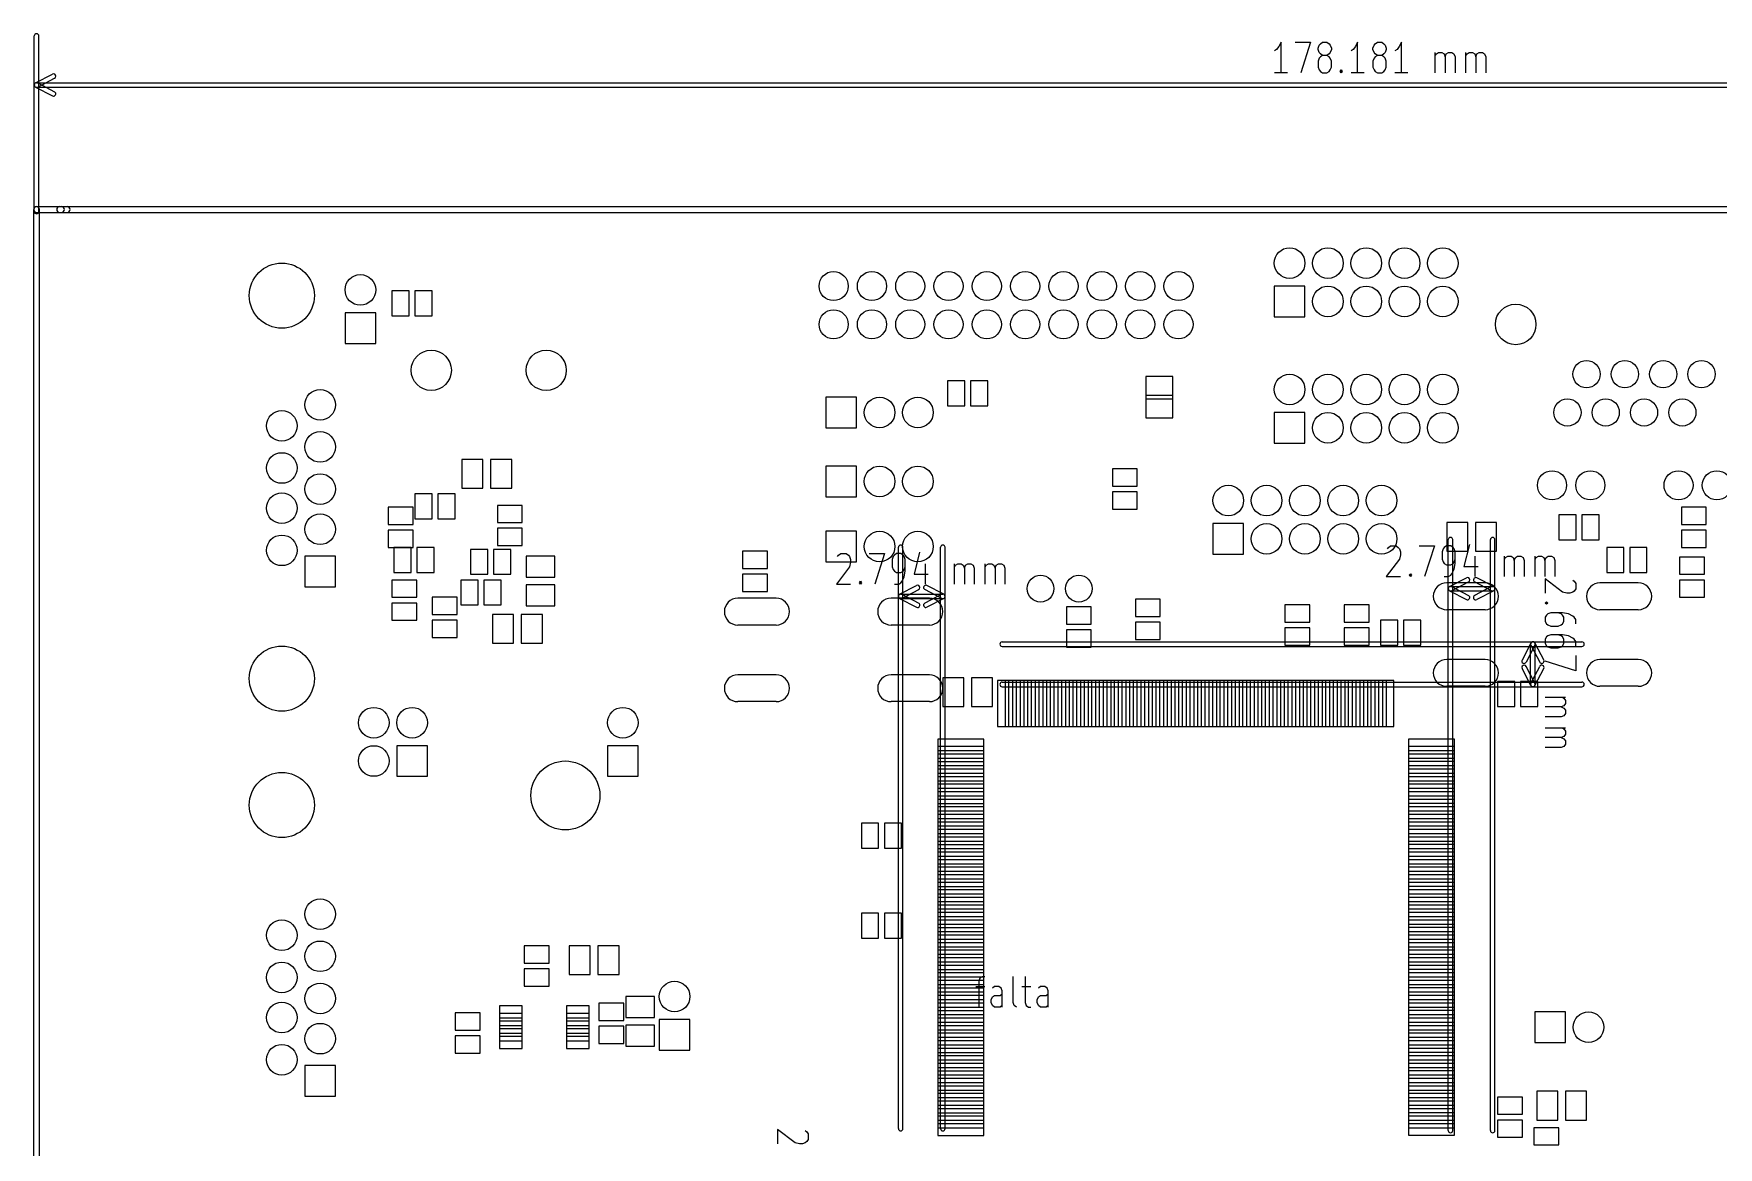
# Model space of a CAD drawing. Extents: x -29274 to 69862, y 24345 to 162744.
# Drawn here: x -8575 to 35388, y 53283 to 82360 of the extents above; entities that cross this region are included whole.
import ezdxf

# ---------------------------------------------------------------- set-up
doc = ezdxf.new("R2010")
doc.units = 0
doc.layers.add('BLACK', color=1, linetype='CONTINUOUS')

msp = doc.modelspace()

# ---------------------------------------------------------------- linework, layer by layer
at = {"layer": 'BLACK'}
for p, q in [((-8560, 77720), (-8560, 82300)), ((-8440, 77720), (-8440, 82300)), ((23862, 81946), (23805, 81908)), ((23920, 82022), (23862, 81946)), ((23977, 82136), (23920, 82022)), ((23977, 81336), (23977, 82136)), ((24348, 82136), (24748, 82136)), ((24748, 82136), (24491, 81336)), ((24947, 81984), (24976, 82060)), ((24947, 81946), (24947, 81984)), ((24976, 81870), (24947, 81946)), ((24976, 82060), (25004, 82098)), ((25004, 81831), (24976, 81870)), ((25004, 82098), (25062, 82136)), ((25062, 81793), (25004, 81831)), ((25062, 81793), (25004, 81755)), ((25062, 82136), (25176, 82136)), ((25176, 81793), (25062, 81793)), ((25176, 82136), (25233, 82098)), ((25233, 81831), (25176, 81793)), ((25233, 81755), (25176, 81793)), ((25233, 82098), (25262, 82060)), ((25262, 81870), (25233, 81831)), ((25262, 82060), (25290, 81984)), ((25290, 81946), (25262, 81870)), ((25290, 81984), (25290, 81946)), ((25861, 81946), (25804, 81908)), ((25919, 82022), (25861, 81946)), ((25976, 82136), (25919, 82022)), ((25976, 81336), (25976, 82136)), ((26375, 81984), (26404, 82060)), ((26375, 81946), (26375, 81984)), ((26404, 81870), (26375, 81946)), ((26404, 82060), (26432, 82098)), ((26432, 81831), (26404, 81870)), ((26432, 82098), (26490, 82136)), ((26490, 81793), (26432, 81831)), ((26490, 81793), (26432, 81755)), ((26490, 82136), (26604, 82136)), ((26604, 81793), (26490, 81793)), ((26604, 82136), (26661, 82098)), ((26661, 81831), (26604, 81793)), ((26661, 81755), (26604, 81793)), ((26661, 82098), (26690, 82060)), ((26690, 81870), (26661, 81831)), ((26690, 82060), (26718, 81984)), ((26718, 81946), (26690, 81870)), ((26718, 81984), (26718, 81946)), ((27003, 81946), (26946, 81908)), ((27061, 82022), (27003, 81946)), ((27118, 82136), (27061, 82022)), ((27118, 81336), (27118, 82136)), ((28003, 81336), (28003, 81870)), ((28003, 81793), (28031, 81831)), ((28031, 81831), (28089, 81870)), ((28089, 81870), (28174, 81870)), ((28174, 81870), (28231, 81831)), ((28231, 81831), (28260, 81755)), ((28260, 81755), (28289, 81831)), ((28289, 81831), (28346, 81870)), ((28346, 81870), (28431, 81870)), ((28431, 81870), (28489, 81831)), ((28489, 81831), (28517, 81755)), ((28803, 81336), (28803, 81870)), ((28803, 81793), (28831, 81831)), ((28831, 81831), (28889, 81870)), ((28889, 81870), (28974, 81870)), ((28974, 81870), (29031, 81831)), ((29031, 81831), (29060, 81755)), ((29060, 81755), (29089, 81831)), ((29089, 81831), (29146, 81870)), ((29146, 81870), (29231, 81870)), ((29231, 81870), (29289, 81831)), ((29289, 81831), (29317, 81755)), ((24148, 81336), (23805, 81336)), ((24976, 81717), (24947, 81641)), ((24947, 81641), (24947, 81489)), ((24947, 81489), (24976, 81412)), ((25004, 81755), (24976, 81717)), ((24976, 81412), (25004, 81374)), ((25004, 81374), (25062, 81336)), ((25062, 81336), (25176, 81336)), ((25176, 81336), (25233, 81374)), ((25262, 81717), (25233, 81755)), ((25233, 81374), (25262, 81412)), ((25290, 81641), (25262, 81717)), ((25262, 81412), (25290, 81489)), ((25290, 81489), (25290, 81641)), ((25518, 81374), (25547, 81412)), ((25547, 81336), (25518, 81374)), ((25547, 81412), (25575, 81374)), ((25547, 81412), (25547, 81336)), ((25575, 81374), (25547, 81336)), ((26147, 81336), (25804, 81336)), ((26404, 81717), (26375, 81641)), ((26375, 81641), (26375, 81489)), ((26375, 81489), (26404, 81412)), ((26432, 81755), (26404, 81717)), ((26404, 81412), (26432, 81374)), ((26432, 81374), (26490, 81336)), ((26490, 81336), (26604, 81336)), ((26604, 81336), (26661, 81374)), ((26690, 81717), (26661, 81755)), ((26661, 81374), (26690, 81412)), ((26718, 81641), (26690, 81717)), ((26690, 81412), (26718, 81489)), ((26718, 81489), (26718, 81641)), ((27289, 81336), (26946, 81336)), ((28260, 81755), (28260, 81336)), ((28517, 81755), (28517, 81336)), ((29060, 81755), (29060, 81336)), ((29317, 81755), (29317, 81336)), ((-8527, 81074), (-8085, 81303)), ((-8527, 80966), (-8085, 80737)), ((-8500, 81080), (61650, 81080)), ((-8500, 80960), (61650, 80960)), ((-8471, 80967), (-8029, 81196)), ((-8471, 81073), (-8029, 80844)), ((-8500, 77845), (-7700, 77845)), ((-8500, 77845), (-7850, 77845)), ((-7900, 77845), (61650, 77845)), ((-8575, 26120), (-8575, 77770)), ((-8500, 77695), (-7700, 77695)), ((-8500, 77695), (-7850, 77695)), ((-8425, 26120), (-8425, 77770)), ((-7900, 77695), (61650, 77695)), ((775, 75645), (775, 74995)), ((1225, 75645), (775, 75645)), ((1225, 74995), (1225, 75645)), ((1375, 75645), (1375, 74995)), ((1825, 75645), (1375, 75645)), ((1825, 74995), (1825, 75645)), ((23800, 75770), (23800, 74970)), ((24600, 75770), (23800, 75770)), ((24600, 74970), (24600, 75770)), ((350, 75070), (-450, 75070)), ((-450, 75070), (-450, 74270)), ((350, 74270), (350, 75070)), ((775, 74995), (1225, 74995)), ((1375, 74995), (1825, 74995)), ((23800, 74970), (24600, 74970)), ((-450, 74270), (350, 74270)), ((15725, 73295), (15275, 73295)), ((15275, 73295), (15275, 72645)), ((15725, 72645), (15725, 73295)), ((16325, 73295), (15875, 73295)), ((15875, 73295), (15875, 72645)), ((16325, 72645), (16325, 73295)), ((20450, 73410), (20450, 72830)), ((21150, 73410), (20450, 73410)), ((21150, 72830), (21150, 73410)), ((12100, 72870), (12100, 72070)), ((12900, 72870), (12100, 72870)), ((12900, 72070), (12900, 72870)), ((15275, 72645), (15725, 72645)), ((15875, 72645), (16325, 72645)), ((20450, 72910), (20450, 72330)), ((21150, 72910), (20450, 72910)), ((20450, 72830), (21150, 72830)), ((21150, 72330), (21150, 72910)), ((20450, 72330), (21150, 72330)), ((23800, 72470), (23800, 71670)), ((24600, 72470), (23800, 72470)), ((24600, 71670), (24600, 72470)), ((12100, 72070), (12900, 72070)), ((23800, 71670), (24600, 71670)), ((2600, 71245), (2600, 70495)), ((3150, 71245), (2600, 71245)), ((3150, 70495), (3150, 71245)), ((3350, 71245), (3350, 70495)), ((3900, 71245), (3350, 71245)), ((3900, 70495), (3900, 71245)), ((12100, 71070), (12100, 70270)), ((12900, 71070), (12100, 71070)), ((12900, 70270), (12900, 71070)), ((20225, 70995), (19575, 70995)), ((19575, 70995), (19575, 70545)), ((20225, 70545), (20225, 70995)), ((1375, 70345), (1375, 69695)), ((1825, 70345), (1375, 70345)), ((1825, 69695), (1825, 70345)), ((1975, 70345), (1975, 69695)), ((2425, 70345), (1975, 70345)), ((2425, 69695), (2425, 70345)), ((2600, 70495), (3150, 70495)), ((3350, 70495), (3900, 70495)), ((19575, 70545), (20225, 70545)), ((20225, 70395), (19575, 70395)), ((19575, 70395), (19575, 69945)), ((20225, 69945), (20225, 70395)), ((1325, 69995), (675, 69995)), ((675, 69995), (675, 69545)), ((1325, 69545), (1325, 69995)), ((4175, 70045), (3525, 70045)), ((3525, 70045), (3525, 69595)), ((4175, 69595), (4175, 70045)), ((12100, 70270), (12900, 70270)), ((19575, 69945), (20225, 69945)), ((35075, 69995), (34425, 69995)), ((34425, 69995), (34425, 69545)), ((35075, 69545), (35075, 69995)), ((675, 69545), (1325, 69545)), ((1375, 69695), (1825, 69695)), ((1975, 69695), (2425, 69695)), ((3525, 69595), (4175, 69595)), ((22200, 69570), (22200, 68770)), ((23000, 69570), (22200, 69570)), ((23000, 68770), (23000, 69570)), ((28300, 69595), (28300, 68845)), ((28850, 69595), (28300, 69595)), ((28850, 68845), (28850, 69595)), ((29050, 69595), (29050, 68845)), ((29600, 69595), (29050, 69595)), ((29600, 68845), (29600, 69595)), ((31675, 69795), (31225, 69795)), ((31225, 69795), (31225, 69145)), ((31675, 69145), (31675, 69795)), ((32275, 69795), (31825, 69795)), ((31825, 69795), (31825, 69145)), ((32275, 69145), (32275, 69795)), ((34425, 69545), (35075, 69545)), ((1325, 69395), (675, 69395)), ((675, 69395), (675, 68945)), ((1325, 68945), (1325, 69395)), ((4175, 69445), (3525, 69445)), ((3525, 69445), (3525, 68995)), ((4175, 68995), (4175, 69445)), ((12100, 69370), (12100, 68570)), ((12900, 69370), (12100, 69370)), ((12900, 68570), (12900, 69370)), ((28340, 53721), (28340, 69149)), ((28460, 53721), (28460, 69149)), ((28893, 69023), (28750, 68452)), ((29440, 53721), (29440, 69149)), ((29560, 53721), (29560, 69149)), ((31225, 69145), (31675, 69145)), ((31825, 69145), (32275, 69145)), ((35075, 69395), (34425, 69395)), ((34425, 69395), (34425, 68945)), ((35075, 68945), (35075, 69395)), ((-700, 68720), (-1500, 68720)), ((-1500, 68720), (-1500, 67920)), ((-700, 67920), (-700, 68720)), ((675, 68945), (1325, 68945)), ((825, 68945), (825, 68295)), ((1275, 68945), (825, 68945)), ((1275, 68295), (1275, 68945)), ((1425, 68945), (1425, 68295)), ((1875, 68945), (1425, 68945)), ((1875, 68295), (1875, 68945)), ((3275, 68895), (2825, 68895)), ((2825, 68895), (2825, 68245)), ((3275, 68245), (3275, 68895)), ((3875, 68895), (3425, 68895)), ((3425, 68895), (3425, 68245)), ((3525, 68995), (4175, 68995)), ((3875, 68245), (3875, 68895)), ((5025, 68720), (4275, 68720)), ((4275, 68720), (4275, 68170)), ((5025, 68170), (5025, 68720)), ((10575, 68845), (9925, 68845)), ((9925, 68845), (9925, 68395)), ((10575, 68395), (10575, 68845)), ((12401, 68709), (12430, 68747)), ((12430, 68747), (12487, 68785)), ((12487, 68785), (12630, 68785)), ((12630, 68785), (12687, 68747)), ((12687, 68747), (12716, 68709)), ((12716, 68709), (12744, 68633)), ((12744, 68633), (12744, 68557)), ((13230, 68785), (13630, 68785)), ((13630, 68785), (13373, 67985)), ((13858, 68709), (13829, 68633)), ((13829, 68633), (13829, 68442)), ((13886, 68747), (13858, 68709)), ((13944, 68785), (13886, 68747)), ((14058, 68785), (13944, 68785)), ((13990, 53771), (13990, 68949)), ((14115, 68747), (14058, 68785)), ((14110, 53771), (14110, 68949)), ((14144, 68709), (14115, 68747)), ((14172, 68633), (14144, 68709)), ((14172, 68328), (14172, 68633)), ((14543, 68823), (14400, 68252)), ((15090, 53771), (15090, 68949)), ((15210, 53771), (15210, 68949)), ((22200, 68770), (23000, 68770)), ((27066, 68642), (26723, 68185)), ((26751, 68909), (26780, 68947)), ((26780, 68947), (26837, 68985)), ((26837, 68985), (26980, 68985)), ((26980, 68985), (27037, 68947)), ((27037, 68947), (27066, 68909)), ((27066, 68909), (27094, 68833)), ((27094, 68757), (27066, 68642)), ((27094, 68833), (27094, 68757)), ((27580, 68985), (27980, 68985)), ((27980, 68985), (27723, 68185)), ((28208, 68909), (28179, 68833)), ((28179, 68833), (28179, 68642)), ((28179, 68642), (28208, 68566)), ((28236, 68947), (28208, 68909)), ((28294, 68985), (28236, 68947)), ((28408, 68985), (28294, 68985)), ((28300, 68845), (28850, 68845)), ((28465, 68947), (28408, 68985)), ((28494, 68909), (28465, 68947)), ((28522, 68833), (28494, 68909)), ((28494, 68566), (28522, 68642)), ((28522, 68528), (28522, 68833)), ((29036, 68719), (29036, 68185)), ((29050, 68845), (29600, 68845)), ((29807, 68185), (29807, 68719)), ((29807, 68642), (29835, 68680)), ((29835, 68680), (29893, 68719)), ((29893, 68719), (29978, 68719)), ((29978, 68719), (30035, 68680)), ((30035, 68680), (30064, 68604)), ((30064, 68604), (30093, 68680)), ((30064, 68604), (30064, 68185)), ((30093, 68680), (30150, 68719)), ((30150, 68719), (30235, 68719)), ((30235, 68719), (30293, 68680)), ((30293, 68680), (30321, 68604)), ((30321, 68604), (30321, 68185)), ((30607, 68185), (30607, 68719)), ((30607, 68642), (30635, 68680)), ((30635, 68680), (30693, 68719)), ((30693, 68719), (30778, 68719)), ((30778, 68719), (30835, 68680)), ((30835, 68680), (30864, 68604)), ((30864, 68604), (30893, 68680)), ((30864, 68604), (30864, 68185)), ((30893, 68680), (30950, 68719)), ((30950, 68719), (31035, 68719)), ((31035, 68719), (31093, 68680)), ((31093, 68680), (31121, 68604)), ((31121, 68604), (31121, 68185)), ((32925, 68945), (32475, 68945)), ((32475, 68945), (32475, 68295)), ((32925, 68295), (32925, 68945)), ((33525, 68945), (33075, 68945)), ((33075, 68945), (33075, 68295)), ((33525, 68295), (33525, 68945)), ((35025, 68695), (34375, 68695)), ((34375, 68695), (34375, 68245)), ((34425, 68945), (35075, 68945)), ((35025, 68245), (35025, 68695)), ((825, 68295), (1275, 68295)), ((1425, 68295), (1875, 68295)), ((2825, 68245), (3275, 68245)), ((3425, 68245), (3875, 68245)), ((4275, 68170), (5025, 68170)), ((9925, 68395), (10575, 68395)), ((10575, 68245), (9925, 68245)), ((9925, 68245), (9925, 67795)), ((10575, 67795), (10575, 68245)), ((12100, 68570), (12900, 68570)), ((12716, 68442), (12373, 67985)), ((12744, 68557), (12716, 68442)), ((13829, 68442), (13858, 68366)), ((13858, 68366), (13886, 68328)), ((13886, 68328), (13944, 68290)), ((13944, 68290), (14058, 68290)), ((14058, 68290), (14115, 68328)), ((14086, 68061), (14144, 68176)), ((14115, 68328), (14144, 68366)), ((14144, 68366), (14172, 68442)), ((14144, 68176), (14172, 68328)), ((14400, 68252), (14772, 68252)), ((14686, 68519), (14686, 67985)), ((15457, 67985), (15457, 68519)), ((15457, 68442), (15485, 68480)), ((15485, 68480), (15543, 68519)), ((15543, 68519), (15628, 68519)), ((15628, 68519), (15685, 68480)), ((15685, 68480), (15714, 68404)), ((15714, 68404), (15743, 68480)), ((15714, 68404), (15714, 67985)), ((15743, 68480), (15800, 68519)), ((15800, 68519), (15885, 68519)), ((15885, 68519), (15943, 68480)), ((15943, 68480), (15971, 68404)), ((15971, 68404), (15971, 67985)), ((16257, 67985), (16257, 68519)), ((16257, 68442), (16285, 68480)), ((16285, 68480), (16343, 68519)), ((16343, 68519), (16428, 68519)), ((16428, 68519), (16485, 68480)), ((16485, 68480), (16514, 68404)), ((16514, 68404), (16543, 68480)), ((16514, 68404), (16514, 67985)), ((16543, 68480), (16600, 68519)), ((16600, 68519), (16685, 68519)), ((16685, 68519), (16743, 68480)), ((16743, 68480), (16771, 68404)), ((16771, 68404), (16771, 67985)), ((26723, 68185), (27094, 68185)), ((27322, 68223), (27351, 68261)), ((27351, 68185), (27322, 68223)), ((27351, 68261), (27379, 68223)), ((27351, 68261), (27351, 68185)), ((27379, 68223), (27351, 68185)), ((28208, 68566), (28236, 68528)), ((28236, 68528), (28294, 68490)), ((28236, 68185), (28351, 68185)), ((28294, 68490), (28408, 68490)), ((28351, 68185), (28408, 68223)), ((28372, 67923), (28814, 68152)), ((28408, 68490), (28465, 68528)), ((28408, 68223), (28436, 68261)), ((28436, 68261), (28494, 68376)), ((28465, 68528), (28494, 68566)), ((28494, 68376), (28522, 68528)), ((28750, 68452), (29122, 68452)), ((29527, 67922), (29085, 68152)), ((32475, 68295), (32925, 68295)), ((33075, 68295), (33525, 68295)), ((34375, 68245), (35025, 68245)), ((-1500, 67920), (-700, 67920)), ((1425, 68095), (775, 68095)), ((775, 68095), (775, 67645)), ((1425, 67645), (1425, 68095)), ((3025, 68095), (2575, 68095)), ((2575, 68095), (2575, 67445)), ((3025, 67445), (3025, 68095)), ((3625, 68095), (3175, 68095)), ((3175, 68095), (3175, 67445)), ((3625, 67445), (3625, 68095)), ((5025, 67970), (4275, 67970)), ((4275, 67970), (4275, 67420)), ((5025, 67420), (5025, 67970)), ((9925, 67795), (10575, 67795)), ((12373, 67985), (12744, 67985)), ((12972, 68023), (13001, 68061)), ((13001, 67985), (12972, 68023)), ((13001, 68061), (13029, 68023)), ((13001, 68061), (13001, 67985)), ((13029, 68023), (13001, 67985)), ((13886, 67985), (14001, 67985)), ((14001, 67985), (14058, 68023)), ((14022, 67723), (14464, 67952)), ((14050, 67729), (15150, 67729)), ((14058, 68023), (14086, 68061)), ((14078, 67616), (14520, 67845)), ((14078, 67722), (14520, 67493)), ((15121, 67616), (14679, 67846)), ((15121, 67722), (14679, 67492)), ((15177, 67722), (14735, 67952)), ((29300, 68020), (28300, 68020)), ((28372, 67815), (28814, 67586)), ((28400, 67929), (29500, 67929)), ((28400, 67809), (29500, 67809)), ((28428, 67816), (28870, 68045)), ((28428, 67922), (28870, 67693)), ((29471, 67816), (29029, 68046)), ((29471, 67922), (29029, 67692)), ((29527, 67816), (29085, 67586)), ((31323, 67779), (30866, 68122)), ((30866, 68122), (30866, 67751)), ((31438, 67751), (31323, 67779)), ((31514, 67751), (31438, 67751)), ((31590, 67779), (31514, 67751)), ((31590, 68094), (31628, 68065)), ((31628, 67808), (31590, 67779)), ((31628, 68065), (31666, 68008)), ((31666, 67865), (31628, 67808)), ((31666, 68008), (31666, 67865)), ((33300, 68020), (32300, 68020)), ((35025, 68095), (34375, 68095)), ((34375, 68095), (34375, 67645)), ((35025, 67645), (35025, 68095)), ((775, 67645), (1425, 67645)), ((1425, 67495), (775, 67495)), ((775, 67495), (775, 67045)), ((1425, 67045), (1425, 67495)), ((2475, 67645), (1825, 67645)), ((1825, 67645), (1825, 67195)), ((2475, 67195), (2475, 67645)), ((2575, 67445), (3025, 67445)), ((3175, 67445), (3625, 67445)), ((4275, 67420), (5025, 67420)), ((10800, 67620), (9800, 67620)), ((14800, 67620), (13800, 67620)), ((14022, 67615), (14464, 67386)), ((14050, 67609), (15150, 67609)), ((15177, 67616), (14735, 67386)), ((19025, 67395), (18375, 67395)), ((18375, 67395), (18375, 66945)), ((19025, 66945), (19025, 67395)), ((20825, 67595), (20175, 67595)), ((20175, 67595), (20175, 67145)), ((20825, 67145), (20825, 67595)), ((24725, 67445), (24075, 67445)), ((24075, 67445), (24075, 66995)), ((24725, 66995), (24725, 67445)), ((26275, 67445), (25625, 67445)), ((25625, 67445), (25625, 66995)), ((26275, 66995), (26275, 67445)), ((29300, 67320), (28300, 67320)), ((30866, 67494), (30904, 67523)), ((30904, 67466), (30866, 67494)), ((30942, 67494), (30866, 67494)), ((30904, 67523), (30942, 67494)), ((30942, 67494), (30904, 67466)), ((33300, 67320), (32300, 67320)), ((34375, 67645), (35025, 67645)), ((775, 67045), (1425, 67045)), ((1825, 67195), (2475, 67195)), ((2475, 67045), (1825, 67045)), ((1825, 67045), (1825, 66595)), ((2475, 66595), (2475, 67045)), ((3950, 67195), (3400, 67195)), ((3400, 67195), (3400, 66445)), ((3950, 66445), (3950, 67195)), ((4700, 67195), (4150, 67195)), ((4150, 67195), (4150, 66445)), ((4700, 66445), (4700, 67195)), ((10800, 66920), (9800, 66920)), ((14800, 66920), (13800, 66920)), ((18375, 66945), (19025, 66945)), ((20175, 67145), (20825, 67145)), ((20825, 66995), (20175, 66995)), ((20175, 66995), (20175, 66545)), ((20825, 66545), (20825, 66995)), ((24075, 66995), (24725, 66995)), ((24725, 66845), (24075, 66845)), ((24075, 66845), (24075, 66395)), ((24725, 66395), (24725, 66845)), ((25625, 66995), (26275, 66995)), ((26275, 66845), (25625, 66845)), ((25625, 66845), (25625, 66395)), ((26275, 66395), (26275, 66845)), ((26575, 67045), (26575, 66395)), ((27025, 67045), (26575, 67045)), ((27025, 66395), (27025, 67045)), ((27175, 67045), (27175, 66395)), ((27625, 67045), (27175, 67045)), ((27625, 66395), (27625, 67045)), ((30904, 67180), (30866, 67122)), ((30866, 67122), (30866, 67008)), ((30866, 67008), (30904, 66951)), ((30942, 67208), (30904, 67180)), ((30904, 66951), (30942, 66922)), ((31019, 67237), (30942, 67208)), ((30942, 66922), (31019, 66894)), ((31323, 67237), (31019, 67237)), ((31019, 66894), (31209, 66894)), ((31285, 67208), (31209, 67237)), ((31209, 66894), (31285, 66922)), ((31323, 67180), (31285, 67208)), ((31285, 66922), (31323, 66951)), ((31476, 67208), (31323, 67237)), ((31361, 67122), (31323, 67180)), ((31323, 66951), (31361, 67008)), ((31361, 67008), (31361, 67122)), ((31590, 67151), (31476, 67208)), ((31628, 67122), (31590, 67151)), ((31666, 67065), (31628, 67122)), ((31666, 66951), (31666, 67065)), ((1825, 66595), (2475, 66595)), ((3400, 66445), (3950, 66445)), ((4150, 66445), (4700, 66445)), ((16700, 66480), (31830, 66480)), ((19025, 66795), (18375, 66795)), ((18375, 66795), (18375, 66345)), ((19025, 66345), (19025, 66795)), ((20175, 66545), (20825, 66545)), ((24075, 66395), (24725, 66395)), ((25625, 66395), (26275, 66395)), ((26575, 66395), (27025, 66395)), ((27175, 66395), (27625, 66395)), ((30496, 66448), (30267, 66006)), ((30603, 66392), (30374, 65950)), ((30490, 65370), (30490, 66420)), ((30497, 66392), (30727, 65950)), ((30603, 66448), (30833, 66006)), ((30610, 65370), (30610, 66420)), ((30904, 66609), (30866, 66551)), ((30866, 66551), (30866, 66437)), ((30866, 66437), (30904, 66380)), ((30942, 66637), (30904, 66609)), ((31019, 66666), (30942, 66637)), ((31323, 66666), (31019, 66666)), ((31285, 66637), (31209, 66666)), ((31323, 66609), (31285, 66637)), ((31476, 66637), (31323, 66666)), ((31361, 66551), (31323, 66609)), ((31323, 66380), (31361, 66437)), ((31361, 66437), (31361, 66551)), ((31590, 66580), (31476, 66637)), ((31628, 66551), (31590, 66580)), ((31666, 66494), (31628, 66551)), ((31666, 66380), (31666, 66494)), ((16700, 66360), (31830, 66360)), ((18375, 66345), (19025, 66345)), ((29300, 66020), (28300, 66020)), ((31666, 65723), (30866, 65980)), ((30904, 66380), (30942, 66351)), ((30942, 66351), (31019, 66323)), ((31019, 66323), (31209, 66323)), ((31209, 66323), (31285, 66351)), ((31285, 66351), (31323, 66380)), ((31666, 66123), (31666, 65723)), ((33300, 66020), (32300, 66020)), ((10800, 65620), (9800, 65620)), ((14800, 65620), (13800, 65620)), ((15700, 65545), (15150, 65545)), ((15150, 65545), (15150, 64795)), ((15700, 64795), (15700, 65545)), ((16450, 65545), (15900, 65545)), ((15900, 65545), (15900, 64795)), ((16450, 64795), (16450, 65545)), ((30496, 65343), (30267, 65785)), ((30603, 65399), (30374, 65841)), ((30497, 65399), (30727, 65841)), ((30603, 65343), (30833, 65785)), ((16876, 65470), (16576, 65470)), ((16576, 65470), (16576, 64270)), ((16700, 65430), (31830, 65430)), ((16700, 65310), (31830, 65310)), ((17073, 65470), (16773, 65470)), ((16773, 65470), (16773, 64270)), ((16876, 64270), (16876, 65470)), ((17270, 65470), (16970, 65470)), ((16970, 65470), (16970, 64270)), ((17073, 64270), (17073, 65470)), ((17467, 65470), (17167, 65470)), ((17167, 65470), (17167, 64270)), ((17270, 64270), (17270, 65470)), ((17664, 65470), (17364, 65470)), ((17364, 65470), (17364, 64270)), ((17467, 64270), (17467, 65470)), ((17861, 65470), (17561, 65470)), ((17561, 65470), (17561, 64270)), ((17664, 64270), (17664, 65470)), ((18058, 65470), (17758, 65470)), ((17758, 65470), (17758, 64270)), ((17861, 64270), (17861, 65470)), ((18255, 65470), (17955, 65470)), ((17955, 65470), (17955, 64270)), ((18058, 64270), (18058, 65470)), ((18452, 65470), (18152, 65470)), ((18152, 65470), (18152, 64270)), ((18255, 64270), (18255, 65470)), ((18649, 65470), (18349, 65470)), ((18349, 65470), (18349, 64270)), ((18452, 64270), (18452, 65470)), ((18846, 65470), (18546, 65470)), ((18546, 65470), (18546, 64270)), ((18649, 64270), (18649, 65470)), ((19043, 65470), (18743, 65470)), ((18743, 65470), (18743, 64270)), ((18846, 64270), (18846, 65470)), ((19240, 65470), (18940, 65470)), ((18940, 65470), (18940, 64270)), ((19043, 64270), (19043, 65470)), ((19437, 65470), (19137, 65470)), ((19137, 65470), (19137, 64270)), ((19240, 64270), (19240, 65470)), ((19634, 65470), (19334, 65470)), ((19334, 65470), (19334, 64270)), ((19437, 64270), (19437, 65470)), ((19831, 65470), (19531, 65470)), ((19531, 65470), (19531, 64270)), ((19634, 64270), (19634, 65470)), ((20028, 65470), (19728, 65470)), ((19728, 65470), (19728, 64270)), ((19831, 64270), (19831, 65470)), ((20225, 65470), (19925, 65470)), ((19925, 65470), (19925, 64270)), ((20028, 64270), (20028, 65470)), ((20422, 65470), (20122, 65470)), ((20122, 65470), (20122, 64270)), ((20225, 64270), (20225, 65470)), ((20619, 65470), (20319, 65470)), ((20319, 65470), (20319, 64270)), ((20422, 64270), (20422, 65470)), ((20816, 65470), (20516, 65470)), ((20516, 65470), (20516, 64270)), ((20619, 64270), (20619, 65470)), ((21013, 65470), (20713, 65470)), ((20713, 65470), (20713, 64270)), ((20816, 64270), (20816, 65470)), ((21210, 65470), (20910, 65470)), ((20910, 65470), (20910, 64270)), ((21013, 64270), (21013, 65470)), ((21407, 65470), (21107, 65470)), ((21107, 65470), (21107, 64270)), ((21210, 64270), (21210, 65470)), ((21604, 65470), (21304, 65470)), ((21304, 65470), (21304, 64270)), ((21407, 64270), (21407, 65470)), ((21801, 65470), (21501, 65470)), ((21501, 65470), (21501, 64270)), ((21604, 64270), (21604, 65470)), ((21998, 65470), (21698, 65470)), ((21698, 65470), (21698, 64270)), ((21801, 64270), (21801, 65470)), ((22195, 65470), (21895, 65470)), ((21895, 65470), (21895, 64270)), ((21998, 64270), (21998, 65470)), ((22392, 65470), (22092, 65470)), ((22092, 65470), (22092, 64270)), ((22195, 64270), (22195, 65470)), ((22589, 65470), (22289, 65470)), ((22289, 65470), (22289, 64270)), ((22392, 64270), (22392, 65470)), ((22786, 65470), (22486, 65470)), ((22486, 65470), (22486, 64270)), ((22589, 64270), (22589, 65470)), ((22983, 65470), (22683, 65470)), ((22683, 65470), (22683, 64270)), ((22786, 64270), (22786, 65470)), ((23180, 65470), (22880, 65470)), ((22880, 65470), (22880, 64270)), ((22983, 64270), (22983, 65470)), ((23377, 65470), (23077, 65470)), ((23077, 65470), (23077, 64270)), ((23180, 64270), (23180, 65470)), ((23574, 65470), (23274, 65470)), ((23274, 65470), (23274, 64270)), ((23377, 64270), (23377, 65470)), ((23771, 65470), (23471, 65470)), ((23471, 65470), (23471, 64270)), ((23574, 64270), (23574, 65470)), ((23968, 65470), (23668, 65470)), ((23668, 65470), (23668, 64270)), ((23771, 64270), (23771, 65470)), ((24165, 65470), (23865, 65470)), ((23865, 65470), (23865, 64270)), ((23968, 64270), (23968, 65470)), ((24362, 65470), (24062, 65470)), ((24062, 65470), (24062, 64270)), ((24165, 64270), (24165, 65470)), ((24559, 65470), (24259, 65470)), ((24259, 65470), (24259, 64270)), ((24362, 64270), (24362, 65470)), ((24756, 65470), (24456, 65470)), ((24456, 65470), (24456, 64270)), ((24559, 64270), (24559, 65470)), ((24953, 65470), (24653, 65470)), ((24653, 65470), (24653, 64270)), ((24756, 64270), (24756, 65470)), ((25150, 65470), (24850, 65470)), ((24850, 65470), (24850, 64270)), ((24953, 64270), (24953, 65470)), ((25347, 65470), (25047, 65470)), ((25047, 65470), (25047, 64270)), ((25150, 64270), (25150, 65470)), ((25544, 65470), (25244, 65470)), ((25244, 65470), (25244, 64270)), ((25347, 64270), (25347, 65470)), ((25741, 65470), (25441, 65470)), ((25441, 65470), (25441, 64270)), ((25544, 64270), (25544, 65470)), ((25938, 65470), (25638, 65470)), ((25638, 65470), (25638, 64270)), ((25741, 64270), (25741, 65470)), ((26135, 65470), (25835, 65470)), ((25835, 65470), (25835, 64270)), ((25938, 64270), (25938, 65470)), ((26332, 65470), (26032, 65470)), ((26032, 65470), (26032, 64270)), ((26135, 64270), (26135, 65470)), ((26529, 65470), (26229, 65470)), ((26229, 65470), (26229, 64270)), ((26332, 64270), (26332, 65470)), ((26726, 65470), (26426, 65470)), ((26426, 65470), (26426, 64270)), ((26529, 64270), (26529, 65470)), ((26923, 65470), (26623, 65470)), ((26623, 65470), (26623, 64270)), ((26726, 64270), (26726, 65470)), ((26923, 64270), (26923, 65470)), ((29300, 65320), (28300, 65320)), ((30075, 65445), (29625, 65445)), ((29625, 65445), (29625, 64795)), ((30075, 64795), (30075, 65445)), ((30675, 65445), (30225, 65445)), ((30225, 65445), (30225, 64795)), ((30675, 64795), (30675, 65445)), ((33300, 65320), (32300, 65320)), ((10800, 64920), (9800, 64920)), ((14800, 64920), (13800, 64920)), ((15150, 64795), (15700, 64795)), ((15900, 64795), (16450, 64795)), ((29625, 64795), (30075, 64795)), ((30225, 64795), (30675, 64795)), ((30866, 65038), (31400, 65038)), ((31285, 64781), (30866, 64781)), ((31361, 64810), (31285, 64781)), ((31285, 64781), (31361, 64752)), ((31323, 65038), (31361, 65010)), ((31361, 65010), (31400, 64952)), ((31400, 64867), (31361, 64810)), ((31361, 64752), (31400, 64695)), ((31400, 64952), (31400, 64867)), ((31400, 64695), (31400, 64610)), ((16576, 64270), (16876, 64270)), ((16773, 64270), (17073, 64270)), ((16970, 64270), (17270, 64270)), ((17167, 64270), (17467, 64270)), ((17364, 64270), (17664, 64270)), ((17561, 64270), (17861, 64270)), ((17758, 64270), (18058, 64270)), ((17955, 64270), (18255, 64270)), ((18152, 64270), (18452, 64270)), ((18349, 64270), (18649, 64270)), ((18546, 64270), (18846, 64270)), ((18743, 64270), (19043, 64270)), ((18940, 64270), (19240, 64270)), ((19137, 64270), (19437, 64270)), ((19334, 64270), (19634, 64270)), ((19531, 64270), (19831, 64270)), ((19728, 64270), (20028, 64270)), ((19925, 64270), (20225, 64270)), ((20122, 64270), (20422, 64270)), ((20319, 64270), (20619, 64270)), ((20516, 64270), (20816, 64270)), ((20713, 64270), (21013, 64270)), ((20910, 64270), (21210, 64270)), ((21107, 64270), (21407, 64270)), ((21304, 64270), (21604, 64270)), ((21501, 64270), (21801, 64270)), ((21698, 64270), (21998, 64270)), ((21895, 64270), (22195, 64270)), ((22092, 64270), (22392, 64270)), ((22289, 64270), (22589, 64270)), ((22486, 64270), (22786, 64270)), ((22683, 64270), (22983, 64270)), ((22880, 64270), (23180, 64270)), ((23077, 64270), (23377, 64270)), ((23274, 64270), (23574, 64270)), ((23471, 64270), (23771, 64270)), ((23668, 64270), (23968, 64270)), ((23865, 64270), (24165, 64270)), ((24062, 64270), (24362, 64270)), ((24259, 64270), (24559, 64270)), ((24456, 64270), (24756, 64270)), ((24653, 64270), (24953, 64270)), ((24850, 64270), (25150, 64270)), ((25047, 64270), (25347, 64270)), ((25244, 64270), (25544, 64270)), ((25441, 64270), (25741, 64270)), ((25638, 64270), (25938, 64270)), ((25835, 64270), (26135, 64270)), ((26032, 64270), (26332, 64270)), ((26229, 64270), (26529, 64270)), ((26426, 64270), (26726, 64270)), ((26623, 64270), (26923, 64270)), ((31285, 64524), (30866, 64524)), ((30866, 64238), (31400, 64238)), ((31361, 64552), (31285, 64524)), ((31323, 64238), (31361, 64210)), ((31400, 64610), (31361, 64552)), ((31361, 64210), (31400, 64152)), ((1700, 63770), (900, 63770)), ((900, 63770), (900, 62970)), ((1700, 62970), (1700, 63770)), ((7200, 63770), (6400, 63770)), ((6400, 63770), (6400, 62970)), ((7200, 62970), (7200, 63770)), ((15020, 63943), (15020, 63643)), ((16220, 63943), (15020, 63943)), ((16220, 63643), (16220, 63943)), ((27300, 63944), (27300, 63644)), ((28500, 63944), (27300, 63944)), ((27300, 63747), (27300, 63447)), ((28500, 63747), (27300, 63747)), ((28500, 63644), (28500, 63944)), ((28500, 63447), (28500, 63747)), ((31285, 63981), (30866, 63981)), ((31361, 64010), (31285, 63981)), ((31285, 63981), (31361, 63952)), ((31361, 63752), (31285, 63724)), ((31400, 64067), (31361, 64010)), ((31361, 63952), (31400, 63895)), ((31400, 63810), (31361, 63752)), ((31400, 64152), (31400, 64067)), ((31400, 63895), (31400, 63810)), ((15020, 63746), (15020, 63446)), ((16220, 63746), (15020, 63746)), ((15020, 63643), (16220, 63643)), ((15020, 63549), (15020, 63249)), ((16220, 63549), (15020, 63549)), ((15020, 63446), (16220, 63446)), ((15020, 63352), (15020, 63052)), ((16220, 63352), (15020, 63352)), ((16220, 63446), (16220, 63746)), ((16220, 63249), (16220, 63549)), ((16220, 63052), (16220, 63352)), ((27300, 63644), (28500, 63644)), ((27300, 63550), (27300, 63250)), ((28500, 63550), (27300, 63550)), ((27300, 63447), (28500, 63447)), ((27300, 63353), (27300, 63053)), ((28500, 63353), (27300, 63353)), ((28500, 63250), (28500, 63550)), ((28500, 63053), (28500, 63353)), ((31285, 63724), (30866, 63724)), ((900, 62970), (1700, 62970)), ((6400, 62970), (7200, 62970)), ((15020, 63249), (16220, 63249)), ((15020, 63155), (15020, 62855)), ((16220, 63155), (15020, 63155)), ((15020, 63052), (16220, 63052)), ((15020, 62958), (15020, 62658)), ((16220, 62958), (15020, 62958)), ((16220, 62855), (16220, 63155)), ((16220, 62658), (16220, 62958)), ((27300, 63250), (28500, 63250)), ((27300, 63156), (27300, 62856)), ((28500, 63156), (27300, 63156)), ((27300, 63053), (28500, 63053)), ((27300, 62959), (27300, 62659)), ((28500, 62959), (27300, 62959)), ((28500, 62856), (28500, 63156)), ((28500, 62659), (28500, 62959)), ((15020, 62855), (16220, 62855)), ((15020, 62761), (15020, 62461)), ((16220, 62761), (15020, 62761)), ((15020, 62658), (16220, 62658)), ((15020, 62564), (15020, 62264)), ((16220, 62564), (15020, 62564)), ((15020, 62461), (16220, 62461)), ((16220, 62461), (16220, 62761)), ((16220, 62264), (16220, 62564)), ((27300, 62856), (28500, 62856)), ((27300, 62762), (27300, 62462)), ((28500, 62762), (27300, 62762)), ((27300, 62659), (28500, 62659)), ((27300, 62565), (27300, 62265)), ((28500, 62565), (27300, 62565)), ((27300, 62462), (28500, 62462)), ((28500, 62462), (28500, 62762)), ((28500, 62265), (28500, 62565)), ((15020, 62367), (15020, 62067)), ((16220, 62367), (15020, 62367)), ((15020, 62264), (16220, 62264)), ((15020, 62170), (15020, 61870)), ((16220, 62170), (15020, 62170)), ((15020, 62067), (16220, 62067)), ((16220, 62067), (16220, 62367)), ((16220, 61870), (16220, 62170)), ((27300, 62368), (27300, 62068)), ((28500, 62368), (27300, 62368)), ((27300, 62265), (28500, 62265)), ((27300, 62171), (27300, 61871)), ((28500, 62171), (27300, 62171)), ((27300, 62068), (28500, 62068)), ((28500, 62068), (28500, 62368)), ((28500, 61871), (28500, 62171)), ((13475, 61745), (13025, 61745)), ((13025, 61745), (13025, 61095)), ((13475, 61095), (13475, 61745)), ((14075, 61745), (13625, 61745)), ((13625, 61745), (13625, 61095)), ((14075, 61095), (14075, 61745)), ((15020, 61973), (15020, 61673)), ((16220, 61973), (15020, 61973)), ((15020, 61870), (16220, 61870)), ((15020, 61776), (15020, 61476)), ((16220, 61776), (15020, 61776)), ((15020, 61673), (16220, 61673)), ((15020, 61579), (15020, 61279)), ((16220, 61579), (15020, 61579)), ((16220, 61673), (16220, 61973)), ((16220, 61476), (16220, 61776)), ((16220, 61279), (16220, 61579)), ((27300, 61974), (27300, 61674)), ((28500, 61974), (27300, 61974)), ((27300, 61871), (28500, 61871)), ((27300, 61777), (27300, 61477)), ((28500, 61777), (27300, 61777)), ((27300, 61674), (28500, 61674)), ((27300, 61580), (27300, 61280)), ((28500, 61580), (27300, 61580)), ((28500, 61674), (28500, 61974)), ((28500, 61477), (28500, 61777)), ((28500, 61280), (28500, 61580)), ((15020, 61476), (16220, 61476)), ((15020, 61382), (15020, 61082)), ((16220, 61382), (15020, 61382)), ((15020, 61279), (16220, 61279)), ((15020, 61185), (15020, 60885)), ((16220, 61185), (15020, 61185)), ((16220, 61082), (16220, 61382)), ((16220, 60885), (16220, 61185)), ((27300, 61477), (28500, 61477)), ((27300, 61383), (27300, 61083)), ((28500, 61383), (27300, 61383)), ((27300, 61280), (28500, 61280)), ((27300, 61186), (27300, 60886)), ((28500, 61186), (27300, 61186)), ((28500, 61083), (28500, 61383)), ((28500, 60886), (28500, 61186)), ((13025, 61095), (13475, 61095)), ((13625, 61095), (14075, 61095)), ((15020, 61082), (16220, 61082)), ((15020, 60988), (15020, 60688)), ((16220, 60988), (15020, 60988)), ((15020, 60885), (16220, 60885)), ((15020, 60791), (15020, 60491)), ((16220, 60791), (15020, 60791)), ((15020, 60688), (16220, 60688)), ((16220, 60688), (16220, 60988)), ((16220, 60491), (16220, 60791)), ((27300, 61083), (28500, 61083)), ((27300, 60989), (27300, 60689)), ((28500, 60989), (27300, 60989)), ((27300, 60886), (28500, 60886)), ((27300, 60792), (27300, 60492)), ((28500, 60792), (27300, 60792)), ((27300, 60689), (28500, 60689)), ((28500, 60689), (28500, 60989)), ((28500, 60492), (28500, 60792)), ((15020, 60594), (15020, 60294)), ((16220, 60594), (15020, 60594)), ((15020, 60491), (16220, 60491)), ((15020, 60397), (15020, 60097)), ((16220, 60397), (15020, 60397)), ((15020, 60294), (16220, 60294)), ((16220, 60294), (16220, 60594)), ((16220, 60097), (16220, 60397)), ((27300, 60595), (27300, 60295)), ((28500, 60595), (27300, 60595)), ((27300, 60492), (28500, 60492)), ((27300, 60398), (27300, 60098)), ((28500, 60398), (27300, 60398)), ((27300, 60295), (28500, 60295)), ((28500, 60295), (28500, 60595)), ((28500, 60098), (28500, 60398)), ((15020, 60200), (15020, 59900)), ((16220, 60200), (15020, 60200)), ((15020, 60097), (16220, 60097)), ((15020, 60003), (15020, 59703)), ((16220, 60003), (15020, 60003)), ((15020, 59900), (16220, 59900)), ((15020, 59806), (15020, 59506)), ((16220, 59806), (15020, 59806)), ((16220, 59900), (16220, 60200)), ((16220, 59703), (16220, 60003)), ((16220, 59506), (16220, 59806)), ((27300, 60201), (27300, 59901)), ((28500, 60201), (27300, 60201)), ((27300, 60098), (28500, 60098)), ((27300, 60004), (27300, 59704)), ((28500, 60004), (27300, 60004)), ((27300, 59901), (28500, 59901)), ((27300, 59807), (27300, 59507)), ((28500, 59807), (27300, 59807)), ((28500, 59901), (28500, 60201)), ((28500, 59704), (28500, 60004)), ((28500, 59507), (28500, 59807)), ((13475, 59395), (13025, 59395)), ((13025, 59395), (13025, 58745)), ((13475, 58745), (13475, 59395)), ((14075, 59395), (13625, 59395)), ((13625, 59395), (13625, 58745)), ((14075, 58745), (14075, 59395)), ((15020, 59703), (16220, 59703)), ((15020, 59609), (15020, 59309)), ((16220, 59609), (15020, 59609)), ((15020, 59506), (16220, 59506)), ((15020, 59412), (15020, 59112)), ((16220, 59412), (15020, 59412)), ((16220, 59309), (16220, 59609)), ((16220, 59112), (16220, 59412)), ((27300, 59704), (28500, 59704)), ((27300, 59610), (27300, 59310)), ((28500, 59610), (27300, 59610)), ((27300, 59507), (28500, 59507)), ((27300, 59413), (27300, 59113)), ((28500, 59413), (27300, 59413)), ((28500, 59310), (28500, 59610)), ((28500, 59113), (28500, 59413)), ((15020, 59309), (16220, 59309)), ((15020, 59215), (15020, 58915)), ((16220, 59215), (15020, 59215)), ((15020, 59112), (16220, 59112)), ((15020, 59018), (15020, 58718)), ((16220, 59018), (15020, 59018)), ((15020, 58915), (16220, 58915)), ((16220, 58915), (16220, 59215)), ((16220, 58718), (16220, 59018)), ((27300, 59310), (28500, 59310)), ((27300, 59216), (27300, 58916)), ((28500, 59216), (27300, 59216)), ((27300, 59113), (28500, 59113)), ((27300, 59019), (27300, 58719)), ((28500, 59019), (27300, 59019)), ((27300, 58916), (28500, 58916)), ((28500, 58916), (28500, 59216)), ((28500, 58719), (28500, 59019)), ((4875, 58545), (4225, 58545)), ((4225, 58545), (4225, 58095)), ((4875, 58095), (4875, 58545)), ((5950, 58545), (5400, 58545)), ((5400, 58545), (5400, 57795)), ((5950, 57795), (5950, 58545)), ((6700, 58545), (6150, 58545)), ((6150, 58545), (6150, 57795)), ((6700, 57795), (6700, 58545)), ((13025, 58745), (13475, 58745)), ((13625, 58745), (14075, 58745)), ((15020, 58821), (15020, 58521)), ((16220, 58821), (15020, 58821)), ((15020, 58718), (16220, 58718)), ((15020, 58624), (15020, 58324)), ((16220, 58624), (15020, 58624)), ((15020, 58521), (16220, 58521)), ((16220, 58521), (16220, 58821)), ((16220, 58324), (16220, 58624)), ((27300, 58822), (27300, 58522)), ((28500, 58822), (27300, 58822)), ((27300, 58719), (28500, 58719)), ((27300, 58625), (27300, 58325)), ((28500, 58625), (27300, 58625)), ((27300, 58522), (28500, 58522)), ((28500, 58522), (28500, 58822)), ((28500, 58325), (28500, 58625)), ((4225, 58095), (4875, 58095)), ((15020, 58427), (15020, 58127)), ((16220, 58427), (15020, 58427)), ((15020, 58324), (16220, 58324)), ((15020, 58230), (15020, 57930)), ((16220, 58230), (15020, 58230)), ((15020, 58127), (16220, 58127)), ((15020, 58033), (15020, 57733)), ((16220, 58033), (15020, 58033)), ((16220, 58127), (16220, 58427)), ((16220, 57930), (16220, 58230)), ((16220, 57733), (16220, 58033)), ((27300, 58428), (27300, 58128)), ((28500, 58428), (27300, 58428)), ((27300, 58325), (28500, 58325)), ((27300, 58231), (27300, 57931)), ((28500, 58231), (27300, 58231)), ((27300, 58128), (28500, 58128)), ((27300, 58034), (27300, 57734)), ((28500, 58034), (27300, 58034)), ((28500, 58128), (28500, 58428)), ((28500, 57931), (28500, 58231)), ((28500, 57734), (28500, 58034)), ((4875, 57945), (4225, 57945)), ((4225, 57945), (4225, 57495)), ((4875, 57495), (4875, 57945)), ((5400, 57795), (5950, 57795)), ((6150, 57795), (6700, 57795)), ((15020, 57930), (16220, 57930)), ((15020, 57836), (15020, 57536)), ((16220, 57836), (15020, 57836)), ((15020, 57733), (16220, 57733)), ((15020, 57639), (15020, 57339)), ((16220, 57639), (15020, 57639)), ((16100, 57632), (16128, 57708)), ((16100, 56946), (16100, 57632)), ((16128, 57708), (16186, 57746)), ((16186, 57746), (16243, 57746)), ((16220, 57536), (16220, 57836)), ((16220, 57339), (16220, 57639)), ((16986, 57060), (16986, 57746)), ((17300, 57746), (17300, 57060)), ((27300, 57931), (28500, 57931)), ((27300, 57837), (27300, 57537)), ((28500, 57837), (27300, 57837)), ((27300, 57734), (28500, 57734)), ((27300, 57640), (27300, 57340)), ((28500, 57640), (27300, 57640)), ((28500, 57537), (28500, 57837)), ((28500, 57340), (28500, 57640)), ((4225, 57495), (4875, 57495)), ((7625, 57220), (6875, 57220)), ((6875, 57220), (6875, 56670)), ((7625, 56670), (7625, 57220)), ((15020, 57536), (16220, 57536)), ((15020, 57442), (15020, 57142)), ((16220, 57442), (15020, 57442)), ((15020, 57339), (16220, 57339)), ((15020, 57245), (15020, 56945)), ((16220, 57245), (15020, 57245)), ((16014, 57480), (16243, 57480)), ((16220, 57142), (16220, 57442)), ((16220, 56945), (16220, 57245)), ((16414, 57137), (16443, 57213)), ((16500, 57480), (16443, 57441)), ((16443, 57213), (16500, 57251)), ((16614, 57480), (16500, 57480)), ((16500, 57251), (16643, 57251)), ((16671, 57441), (16614, 57480)), ((16643, 57251), (16700, 57289)), ((16700, 57365), (16671, 57441)), ((16700, 56946), (16700, 57365)), ((17214, 57480), (17443, 57480)), ((17614, 57137), (17643, 57213)), ((17700, 57480), (17643, 57441)), ((17643, 57213), (17700, 57251)), ((17814, 57480), (17700, 57480)), ((17700, 57251), (17843, 57251)), ((17871, 57441), (17814, 57480)), ((17843, 57251), (17900, 57289)), ((17900, 57365), (17871, 57441)), ((17900, 56946), (17900, 57365)), ((27300, 57537), (28500, 57537)), ((27300, 57443), (27300, 57143)), ((28500, 57443), (27300, 57443)), ((27300, 57340), (28500, 57340)), ((27300, 57246), (27300, 56946)), ((28500, 57246), (27300, 57246)), ((28500, 57143), (28500, 57443)), ((28500, 56946), (28500, 57246)), ((3075, 56795), (2425, 56795)), ((2425, 56795), (2425, 56345)), ((3075, 56345), (3075, 56795)), ((4172, 56973), (3578, 56973)), ((3578, 56973), (3578, 56667)), ((4172, 56773), (3578, 56773)), ((3578, 56773), (3578, 56467)), ((4172, 56667), (4172, 56973)), ((4172, 56467), (4172, 56773)), ((5922, 56973), (5328, 56973)), ((5328, 56973), (5328, 56667)), ((5922, 56773), (5328, 56773)), ((5328, 56773), (5328, 56467)), ((5922, 56667), (5922, 56973)), ((5922, 56467), (5922, 56773)), ((6825, 57045), (6175, 57045)), ((6175, 57045), (6175, 56595)), ((6825, 56595), (6825, 57045)), ((15020, 57142), (16220, 57142)), ((15020, 57048), (15020, 56748)), ((16220, 57048), (15020, 57048)), ((15020, 56945), (16220, 56945)), ((15020, 56851), (15020, 56551)), ((16220, 56851), (15020, 56851)), ((15020, 56748), (16220, 56748)), ((16220, 56748), (16220, 57048)), ((16220, 56551), (16220, 56851)), ((16414, 57060), (16414, 57137)), ((16443, 56984), (16414, 57060)), ((16500, 56946), (16443, 56984)), ((16643, 56946), (16500, 56946)), ((16700, 56984), (16643, 56946)), ((17014, 56984), (16986, 57060)), ((17072, 56946), (17014, 56984)), ((17300, 57060), (17328, 56984)), ((17328, 56984), (17386, 56946)), ((17386, 56946), (17443, 56946)), ((17614, 57060), (17614, 57137)), ((17643, 56984), (17614, 57060)), ((17700, 56946), (17643, 56984)), ((17843, 56946), (17700, 56946)), ((17900, 56984), (17843, 56946)), ((27300, 57143), (28500, 57143)), ((27300, 57049), (27300, 56749)), ((28500, 57049), (27300, 57049)), ((27300, 56946), (28500, 56946)), ((27300, 56852), (27300, 56552)), ((28500, 56852), (27300, 56852)), ((27300, 56749), (28500, 56749)), ((28500, 56749), (28500, 57049)), ((28500, 56552), (28500, 56852)), ((30600, 56820), (30600, 56020)), ((31400, 56820), (30600, 56820)), ((31400, 56020), (31400, 56820)), ((2425, 56345), (3075, 56345)), ((3578, 56667), (4172, 56667)), ((4172, 56573), (3578, 56573)), ((3578, 56573), (3578, 56267)), ((3578, 56467), (4172, 56467)), ((4172, 56373), (3578, 56373)), ((3578, 56373), (3578, 56067)), ((4172, 56267), (4172, 56573)), ((4172, 56067), (4172, 56373)), ((5328, 56667), (5922, 56667)), ((5922, 56573), (5328, 56573)), ((5328, 56573), (5328, 56267)), ((5328, 56467), (5922, 56467)), ((5922, 56373), (5328, 56373)), ((5328, 56373), (5328, 56067)), ((5922, 56267), (5922, 56573)), ((5922, 56067), (5922, 56373)), ((6175, 56595), (6825, 56595)), ((6825, 56445), (6175, 56445)), ((6175, 56445), (6175, 55995)), ((6825, 55995), (6825, 56445)), ((6875, 56670), (7625, 56670)), ((7625, 56470), (6875, 56470)), ((6875, 56470), (6875, 55920)), ((7625, 55920), (7625, 56470)), ((8550, 56620), (7750, 56620)), ((7750, 56620), (7750, 55820)), ((8550, 55820), (8550, 56620)), ((15020, 56654), (15020, 56354)), ((16220, 56654), (15020, 56654)), ((15020, 56551), (16220, 56551)), ((15020, 56457), (15020, 56157)), ((16220, 56457), (15020, 56457)), ((15020, 56354), (16220, 56354)), ((16220, 56354), (16220, 56654)), ((16220, 56157), (16220, 56457)), ((27300, 56655), (27300, 56355)), ((28500, 56655), (27300, 56655)), ((27300, 56552), (28500, 56552)), ((27300, 56458), (27300, 56158)), ((28500, 56458), (27300, 56458)), ((27300, 56355), (28500, 56355)), ((28500, 56355), (28500, 56655)), ((28500, 56158), (28500, 56458)), ((3075, 56195), (2425, 56195)), ((2425, 56195), (2425, 55745)), ((3075, 55745), (3075, 56195)), ((3578, 56267), (4172, 56267)), ((4172, 56173), (3578, 56173)), ((3578, 56173), (3578, 55867)), ((3578, 56067), (4172, 56067)), ((3578, 55867), (4172, 55867)), ((4172, 55867), (4172, 56173)), ((5328, 56267), (5922, 56267)), ((5922, 56173), (5328, 56173)), ((5328, 56173), (5328, 55867)), ((5328, 56067), (5922, 56067)), ((5328, 55867), (5922, 55867)), ((5922, 55867), (5922, 56173)), ((6175, 55995), (6825, 55995)), ((6875, 55920), (7625, 55920)), ((15020, 56260), (15020, 55960)), ((16220, 56260), (15020, 56260)), ((15020, 56157), (16220, 56157)), ((15020, 56063), (15020, 55763)), ((16220, 56063), (15020, 56063)), ((15020, 55960), (16220, 55960)), ((15020, 55866), (15020, 55566)), ((16220, 55866), (15020, 55866)), ((16220, 55960), (16220, 56260)), ((16220, 55763), (16220, 56063)), ((16220, 55566), (16220, 55866)), ((27300, 56261), (27300, 55961)), ((28500, 56261), (27300, 56261)), ((27300, 56158), (28500, 56158)), ((27300, 56064), (27300, 55764)), ((28500, 56064), (27300, 56064)), ((27300, 55961), (28500, 55961)), ((27300, 55867), (27300, 55567)), ((28500, 55867), (27300, 55867)), ((28500, 55961), (28500, 56261)), ((28500, 55764), (28500, 56064)), ((28500, 55567), (28500, 55867)), ((30600, 56020), (31400, 56020)), ((-700, 55420), (-1500, 55420)), ((-1500, 55420), (-1500, 54620)), ((-700, 54620), (-700, 55420)), ((2425, 55745), (3075, 55745)), ((7750, 55820), (8550, 55820)), ((15020, 55763), (16220, 55763)), ((15020, 55669), (15020, 55369)), ((16220, 55669), (15020, 55669)), ((15020, 55566), (16220, 55566)), ((15020, 55472), (15020, 55172)), ((16220, 55472), (15020, 55472)), ((16220, 55369), (16220, 55669)), ((16220, 55172), (16220, 55472)), ((27300, 55764), (28500, 55764)), ((27300, 55670), (27300, 55370)), ((28500, 55670), (27300, 55670)), ((27300, 55567), (28500, 55567)), ((27300, 55473), (27300, 55173)), ((28500, 55473), (27300, 55473)), ((28500, 55370), (28500, 55670)), ((28500, 55173), (28500, 55473)), ((15020, 55369), (16220, 55369)), ((15020, 55275), (15020, 54975)), ((16220, 55275), (15020, 55275)), ((15020, 55172), (16220, 55172)), ((15020, 55078), (15020, 54778)), ((16220, 55078), (15020, 55078)), ((15020, 54975), (16220, 54975)), ((16220, 54975), (16220, 55275)), ((16220, 54778), (16220, 55078)), ((27300, 55370), (28500, 55370)), ((27300, 55276), (27300, 54976)), ((28500, 55276), (27300, 55276)), ((27300, 55173), (28500, 55173)), ((27300, 55079), (27300, 54779)), ((28500, 55079), (27300, 55079)), ((27300, 54976), (28500, 54976)), ((28500, 54976), (28500, 55276)), ((28500, 54779), (28500, 55079)), ((-1500, 54620), (-700, 54620)), ((15020, 54881), (15020, 54581)), ((16220, 54881), (15020, 54881)), ((15020, 54778), (16220, 54778)), ((15020, 54684), (15020, 54384)), ((16220, 54684), (15020, 54684)), ((15020, 54581), (16220, 54581)), ((16220, 54581), (16220, 54881)), ((16220, 54384), (16220, 54684)), ((27300, 54882), (27300, 54582)), ((28500, 54882), (27300, 54882)), ((27300, 54779), (28500, 54779)), ((27300, 54685), (27300, 54385)), ((28500, 54685), (27300, 54685)), ((27300, 54582), (28500, 54582)), ((28500, 54582), (28500, 54882)), ((28500, 54385), (28500, 54685)), ((30275, 54595), (29625, 54595)), ((29625, 54595), (29625, 54145)), ((30275, 54145), (30275, 54595)), ((30650, 54745), (30650, 53995)), ((31200, 54745), (30650, 54745)), ((31200, 53995), (31200, 54745)), ((31400, 54745), (31400, 53995)), ((31950, 54745), (31400, 54745)), ((31950, 53995), (31950, 54745)), ((15020, 54487), (15020, 54187)), ((16220, 54487), (15020, 54487)), ((15020, 54384), (16220, 54384)), ((15020, 54290), (15020, 53990)), ((16220, 54290), (15020, 54290)), ((15020, 54187), (16220, 54187)), ((15020, 54093), (15020, 53793)), ((16220, 54093), (15020, 54093)), ((16220, 54187), (16220, 54487)), ((16220, 53990), (16220, 54290)), ((16220, 53793), (16220, 54093)), ((27300, 54488), (27300, 54188)), ((28500, 54488), (27300, 54488)), ((27300, 54385), (28500, 54385)), ((27300, 54291), (27300, 53991)), ((28500, 54291), (27300, 54291)), ((27300, 54188), (28500, 54188)), ((27300, 54094), (27300, 53794)), ((28500, 54094), (27300, 54094)), ((28500, 54188), (28500, 54488)), ((28500, 53991), (28500, 54291)), ((28500, 53794), (28500, 54094)), ((29625, 54145), (30275, 54145)), ((11294, 53404), (10837, 53747)), ((10837, 53747), (10837, 53376)), ((11561, 53719), (11599, 53690)), ((11599, 53690), (11637, 53633)), ((15020, 53990), (16220, 53990)), ((15020, 53896), (15020, 53596)), ((16220, 53896), (15020, 53896)), ((15020, 53793), (16220, 53793)), ((16220, 53596), (16220, 53896)), ((27300, 53991), (28500, 53991)), ((27300, 53897), (27300, 53597)), ((28500, 53897), (27300, 53897)), ((27300, 53794), (28500, 53794)), ((28500, 53597), (28500, 53897)), ((30275, 53995), (29625, 53995)), ((29625, 53995), (29625, 53545)), ((30275, 53545), (30275, 53995)), ((31225, 53795), (30575, 53795)), ((30575, 53795), (30575, 53345)), ((30650, 53995), (31200, 53995)), ((31225, 53345), (31225, 53795)), ((31400, 53995), (31950, 53995)), ((11409, 53376), (11294, 53404)), ((11485, 53376), (11409, 53376)), ((11561, 53404), (11485, 53376)), ((11599, 53433), (11561, 53404)), ((11637, 53490), (11599, 53433)), ((11637, 53633), (11637, 53490)), ((15020, 53596), (16220, 53596)), ((27300, 53597), (28500, 53597)), ((29625, 53545), (30275, 53545)), ((30575, 53345), (31225, 53345))]:
    msp.add_line(p, q, dxfattribs=at)
for centre, radius in [((24200, 76370), 400), ((25200, 76370), 400), ((26200, 76370), 400), ((27200, 76370), 400), ((28200, 76370), 400), ((-2100, 75520), 850), ((-50, 75670), 400), ((12300, 75770), 380), ((13300, 75770), 380), ((14300, 75770), 380), ((15300, 75770), 380), ((16300, 75770), 380), ((17300, 75770), 380), ((18300, 75770), 380), ((19300, 75770), 380), ((20300, 75770), 380), ((21300, 75770), 380), ((25200, 75370), 400), ((26200, 75370), 400), ((27200, 75370), 400), ((28200, 75370), 400), ((30100, 74769), 529), ((12300, 74770), 380), ((13300, 74770), 380), ((14300, 74770), 380), ((15300, 74770), 380), ((16300, 74770), 380), ((17300, 74770), 380), ((18300, 74770), 380), ((19300, 74770), 380), ((20300, 74770), 380), ((21300, 74770), 380), ((1800, 73570), 525), ((4800, 73570), 525), ((24200, 73070), 400), ((25200, 73070), 400), ((26200, 73070), 400), ((27200, 73070), 400), ((28200, 73070), 400), ((31950, 73470), 355), ((32950, 73470), 355), ((33950, 73470), 355), ((34950, 73470), 355), ((-1100, 72670), 400), ((13500, 72470), 400), ((14500, 72470), 400), ((31450, 72470), 355), ((32450, 72470), 355), ((33450, 72470), 355), ((34450, 72470), 355), ((-2100, 72120), 400), ((25200, 72070), 400), ((26200, 72070), 400), ((27200, 72070), 400), ((28200, 72070), 400), ((-1100, 71570), 400), ((-2100, 71020), 400), ((-1100, 70470), 400), ((13500, 70670), 400), ((14500, 70670), 400), ((31049, 70569), 380), ((32049, 70569), 380), ((34351, 70569), 380), ((35351, 70569), 380), ((-2100, 69970), 400), ((22600, 70170), 400), ((23600, 70170), 400), ((24600, 70170), 400), ((25600, 70170), 400), ((26600, 70170), 400), ((-1100, 69420), 400), ((23600, 69170), 400), ((24600, 69170), 400), ((25600, 69170), 400), ((26600, 69170), 400), ((-2100, 68870), 400), ((13500, 68970), 400), ((14500, 68970), 400), ((17700, 67870), 350), ((18700, 67870), 350), ((-2100, 65520), 850), ((300, 64370), 400), ((1300, 64370), 400), ((6800, 64370), 400), ((300, 63370), 400), ((5300, 62470), 900), ((-2100, 62220), 850), ((-1100, 59370), 400), ((-2100, 58820), 400), ((-1100, 58270), 400), ((-2100, 57720), 400), ((8150, 57220), 400), ((-1100, 57170), 400), ((-2100, 56670), 400), ((32000, 56420), 400), ((-1100, 56120), 400), ((-2100, 55570), 400)]:
    msp.add_circle(centre, radius, dxfattribs=at)
for centre, radius, start, end in [((-8500, 82300), 60, 360, 540), ((-8500, 81020), 60, 90, 270), ((-8499, 81020), 60, 62, 242), ((-8499, 81020), 60, 117, 297), ((-8057, 81250), 60, 297, 477), ((-8057, 80790), 60, 242, 422), ((-8500, 77770), 75, 90, 270), ((-8500, 77770), 75, 360, 540), ((-8500, 77770), 75, 90, 270), ((-7900, 77770), 75, 90, 270), ((-7850, 77770), 75, 270, 450), ((-7700, 77770), 75, 270, 450), ((-8500, 77720), 60, 180, 360), ((28400, 69149), 60, 360, 540), ((29500, 69149), 60, 360, 540), ((14050, 68949), 60, 360, 540), ((15150, 68949), 60, 360, 540), ((28842, 68099), 60, 297, 477), ((29057, 68099), 60, 422, 602), ((14050, 67669), 60, 90, 270), ((14050, 67669), 60, 62, 242), ((14050, 67669), 60, 117, 297), ((14492, 67899), 60, 297, 477), ((14707, 67899), 60, 422, 602), ((15149, 67669), 60, 242, 422), ((15149, 67669), 60, -62, 117), ((15150, 67669), 60, 270, 450), ((28300, 67670), 350, 450, 630), ((28400, 67869), 60, 90, 270), ((28400, 67869), 60, 62, 242), ((28400, 67869), 60, 117, 297), ((29300, 67670), 350, 270, 450), ((29499, 67869), 60, 242, 422), ((29499, 67869), 60, -62, 117), ((29500, 67869), 60, 270, 450), ((32300, 67670), 350, 450, 630), ((33300, 67670), 350, 270, 450), ((9800, 67270), 350, 450, 630), ((10800, 67270), 350, 270, 450), ((13800, 67270), 350, 450, 630), ((14492, 67439), 60, 242, 422), ((14707, 67439), 60, 117, 297), ((14800, 67270), 350, 270, 450), ((28842, 67639), 60, 242, 422), ((29057, 67639), 60, 117, 297), ((16700, 66420), 60, 90, 270), ((30550, 66420), 60, 360, 540), ((30550, 66420), 60, 27, 207), ((30550, 66420), 60, -27, 152), ((31830, 66420), 60, 270, 450), ((28300, 65670), 350, 450, 630), ((29300, 65670), 350, 270, 450), ((30320, 65978), 60, 152, 332), ((30780, 65978), 60, 207, 387), ((32300, 65670), 350, 450, 630), ((33300, 65670), 350, 270, 450), ((9800, 65270), 350, 450, 630), ((10800, 65270), 350, 270, 450), ((13800, 65270), 350, 450, 630), ((14800, 65270), 350, 270, 450), ((30320, 65813), 60, 387, 567), ((30780, 65813), 60, 332, 512), ((16700, 65370), 60, 90, 270), ((30550, 65371), 60, 152, 332), ((30550, 65370), 60, 180, 360), ((30550, 65371), 60, 207, 387), ((31830, 65370), 60, 270, 450), ((14050, 53771), 60, 180, 360), ((15150, 53771), 60, 180, 360), ((28400, 53721), 60, 180, 360), ((29500, 53721), 60, 180, 360)]:
    msp.add_arc(centre, radius, start, end, dxfattribs=at)

doc.saveas('drawing.dxf')
